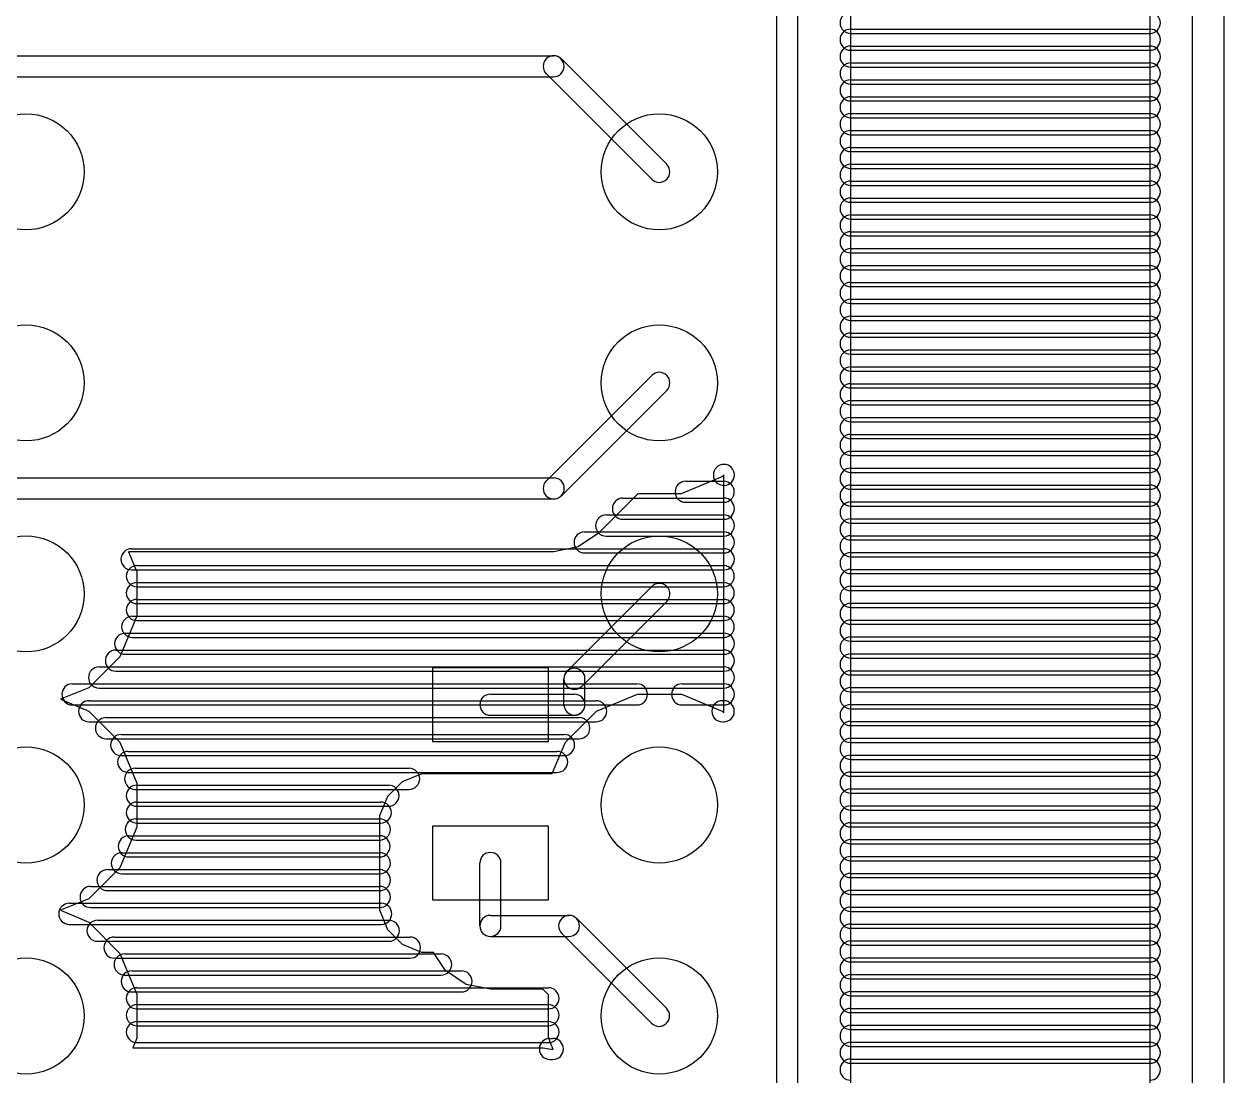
# Model space of a CAD drawing. Extents: x 4625 to 28175, y 45595 to 78045.
# Drawn here: x 22491 to 28175, y 51990 to 56970 of the extents above; entities that cross this region are included whole.
import ezdxf

# ---------------------------------------------------------------- set-up
doc = ezdxf.new("R2010")
doc.units = 0
doc.layers.add('BLACK', color=1, linetype='CONTINUOUS')

msp = doc.modelspace()

# ---------------------------------------------------------------- linework, layer by layer
at = {"layer": 'BLACK'}
for p, q in [((28025, 45670), (28025, 77970)), ((28175, 45670), (28175, 77970)), ((27825, 47430), (27825, 63560)), ((26056, 50082), (26056, 57664)), ((26156, 50082), (26156, 57664)), ((26406, 57664), (26406, 50082)), ((26406, 56946), (27824, 56946)), ((26406, 56946), (27824, 56946)), ((26406, 56946), (27824, 56946)), ((26406, 56926), (27824, 56926)), ((26406, 56926), (27824, 56926)), ((26406, 56926), (27824, 56926)), ((26406, 56866), (27824, 56866)), ((26406, 56866), (27824, 56866)), ((26406, 56866), (27824, 56866)), ((26406, 56846), (27824, 56846)), ((26406, 56846), (27824, 56846)), ((26406, 56846), (27824, 56846)), ((21925, 56820), (24999, 56820)), ((25036, 56805), (25535, 56306)), ((24965, 56734), (25464, 56235)), ((26406, 56786), (27824, 56786)), ((26406, 56786), (27824, 56786)), ((26406, 56786), (27824, 56786)), ((26406, 56766), (27824, 56766)), ((26406, 56766), (27824, 56766)), ((26406, 56766), (27824, 56766)), ((21925, 56720), (24999, 56720)), ((26406, 56706), (27824, 56706)), ((26406, 56706), (27824, 56706)), ((26406, 56706), (27824, 56706)), ((26406, 56686), (27824, 56686)), ((26406, 56686), (27824, 56686)), ((26406, 56686), (27824, 56686)), ((26406, 56626), (27824, 56626)), ((26406, 56626), (27824, 56626)), ((26406, 56626), (27824, 56626)), ((26406, 56606), (27824, 56606)), ((26406, 56606), (27824, 56606)), ((26406, 56606), (27824, 56606)), ((26406, 56546), (27824, 56546)), ((26406, 56546), (27824, 56546)), ((26406, 56546), (27824, 56546)), ((26406, 56526), (27824, 56526)), ((26406, 56526), (27824, 56526)), ((26406, 56526), (27824, 56526)), ((26406, 56466), (27824, 56466)), ((26406, 56466), (27824, 56466)), ((26406, 56466), (27824, 56466)), ((26406, 56446), (27824, 56446)), ((26406, 56446), (27824, 56446)), ((26406, 56446), (27824, 56446)), ((26406, 56386), (27824, 56386)), ((26406, 56386), (27824, 56386)), ((26406, 56386), (27824, 56386)), ((26406, 56366), (27824, 56366)), ((26406, 56366), (27824, 56366)), ((26406, 56366), (27824, 56366)), ((26406, 56306), (27824, 56306)), ((26406, 56306), (27824, 56306)), ((26406, 56306), (27824, 56306)), ((26406, 56286), (27824, 56286)), ((26406, 56286), (27824, 56286)), ((26406, 56286), (27824, 56286)), ((26406, 56226), (27824, 56226)), ((26406, 56226), (27824, 56226)), ((26406, 56226), (27824, 56226)), ((26406, 56206), (27824, 56206)), ((26406, 56206), (27824, 56206)), ((26406, 56206), (27824, 56206)), ((26406, 56146), (27824, 56146)), ((26406, 56146), (27824, 56146)), ((26406, 56146), (27824, 56146)), ((26406, 56126), (27824, 56126)), ((26406, 56126), (27824, 56126)), ((26406, 56126), (27824, 56126)), ((26406, 56066), (27824, 56066)), ((26406, 56066), (27824, 56066)), ((26406, 56066), (27824, 56066)), ((26406, 56046), (27824, 56046)), ((26406, 56046), (27824, 56046)), ((26406, 56046), (27824, 56046)), ((26406, 55986), (27824, 55986)), ((26406, 55986), (27824, 55986)), ((26406, 55986), (27824, 55986)), ((26406, 55966), (27824, 55966)), ((26406, 55966), (27824, 55966)), ((26406, 55966), (27824, 55966)), ((26406, 55906), (27824, 55906)), ((26406, 55906), (27824, 55906)), ((26406, 55906), (27824, 55906)), ((26406, 55886), (27824, 55886)), ((26406, 55886), (27824, 55886)), ((26406, 55886), (27824, 55886)), ((26406, 55826), (27824, 55826)), ((26406, 55826), (27824, 55826)), ((26406, 55826), (27824, 55826)), ((26406, 55806), (27824, 55806)), ((26406, 55806), (27824, 55806)), ((26406, 55806), (27824, 55806)), ((26406, 55746), (27824, 55746)), ((26406, 55746), (27824, 55746)), ((26406, 55746), (27824, 55746)), ((26406, 55726), (27824, 55726)), ((26406, 55726), (27824, 55726)), ((26406, 55726), (27824, 55726)), ((26406, 55666), (27824, 55666)), ((26406, 55666), (27824, 55666)), ((26406, 55666), (27824, 55666)), ((26406, 55646), (27824, 55646)), ((26406, 55646), (27824, 55646)), ((26406, 55646), (27824, 55646)), ((26406, 55586), (27824, 55586)), ((26406, 55586), (27824, 55586)), ((26406, 55586), (27824, 55586)), ((26406, 55566), (27824, 55566)), ((26406, 55566), (27824, 55566)), ((26406, 55566), (27824, 55566)), ((26406, 55506), (27824, 55506)), ((26406, 55506), (27824, 55506)), ((26406, 55506), (27824, 55506)), ((26406, 55486), (27824, 55486)), ((26406, 55486), (27824, 55486)), ((26406, 55486), (27824, 55486)), ((26406, 55426), (27824, 55426)), ((26406, 55426), (27824, 55426)), ((26406, 55426), (27824, 55426)), ((26406, 55406), (27824, 55406)), ((26406, 55406), (27824, 55406)), ((26406, 55406), (27824, 55406)), ((26406, 55346), (27824, 55346)), ((26406, 55346), (27824, 55346)), ((26406, 55346), (27824, 55346)), ((26406, 55326), (27824, 55326)), ((26406, 55326), (27824, 55326)), ((26406, 55326), (27824, 55326)), ((25464, 55305), (24965, 54806)), ((26406, 55266), (27824, 55266)), ((26406, 55266), (27824, 55266)), ((26406, 55266), (27824, 55266)), ((25535, 55234), (25036, 54735)), ((26406, 55246), (27824, 55246)), ((26406, 55246), (27824, 55246)), ((26406, 55246), (27824, 55246)), ((26406, 55186), (27824, 55186)), ((26406, 55186), (27824, 55186)), ((26406, 55186), (27824, 55186)), ((26406, 55166), (27824, 55166)), ((26406, 55166), (27824, 55166)), ((26406, 55166), (27824, 55166)), ((26406, 55106), (27824, 55106)), ((26406, 55106), (27824, 55106)), ((26406, 55106), (27824, 55106)), ((26406, 55086), (27824, 55086)), ((26406, 55086), (27824, 55086)), ((26406, 55086), (27824, 55086)), ((26406, 55026), (27824, 55026)), ((26406, 55026), (27824, 55026)), ((26406, 55026), (27824, 55026)), ((26406, 55006), (27824, 55006)), ((26406, 55006), (27824, 55006)), ((26406, 55006), (27824, 55006)), ((26406, 54946), (27824, 54946)), ((26406, 54946), (27824, 54946)), ((26406, 54946), (27824, 54946)), ((26406, 54926), (27824, 54926)), ((26406, 54926), (27824, 54926)), ((26406, 54926), (27824, 54926)), ((26406, 54866), (27824, 54866)), ((26406, 54866), (27824, 54866)), ((26406, 54866), (27824, 54866)), ((19200, 54820), (25000, 54820)), ((25797, 54825), (25604, 54745)), ((25625, 54804), (25805, 54804)), ((25625, 54804), (25805, 54804)), ((25625, 54804), (25805, 54804)), ((25806, 54834), (25797, 54825)), ((25806, 53707), (25806, 54834)), ((26406, 54846), (27824, 54846)), ((26406, 54846), (27824, 54846)), ((26406, 54846), (27824, 54846)), ((25399, 54745), (25212, 54558)), ((25604, 54745), (25399, 54745)), ((26406, 54786), (27824, 54786)), ((26406, 54786), (27824, 54786)), ((26406, 54786), (27824, 54786)), ((26406, 54766), (27824, 54766)), ((26406, 54766), (27824, 54766)), ((26406, 54766), (27824, 54766)), ((19200, 54720), (25000, 54720)), ((25328, 54724), (25806, 54724)), ((25328, 54724), (25806, 54724)), ((25328, 54724), (25806, 54724)), ((25625, 54704), (25805, 54704)), ((25625, 54704), (25805, 54704)), ((25625, 54704), (25805, 54704)), ((26406, 54706), (27824, 54706)), ((26406, 54706), (27824, 54706)), ((26406, 54706), (27824, 54706)), ((26406, 54686), (27824, 54686)), ((26406, 54686), (27824, 54686)), ((26406, 54686), (27824, 54686)), ((25248, 54644), (25806, 54644)), ((25248, 54644), (25806, 54644)), ((25248, 54644), (25806, 54644)), ((25328, 54624), (25806, 54624)), ((25328, 54624), (25806, 54624)), ((25328, 54624), (25806, 54624)), ((26406, 54626), (27824, 54626)), ((26406, 54626), (27824, 54626)), ((26406, 54626), (27824, 54626)), ((26406, 54606), (27824, 54606)), ((26406, 54606), (27824, 54606)), ((26406, 54606), (27824, 54606)), ((25212, 54558), (25115, 54493)), ((25146, 54564), (25806, 54564)), ((25146, 54564), (25806, 54564)), ((25146, 54564), (25806, 54564)), ((25248, 54544), (25806, 54544)), ((25248, 54544), (25806, 54544)), ((25248, 54544), (25806, 54544)), ((26406, 54546), (27824, 54546)), ((26406, 54546), (27824, 54546)), ((26406, 54546), (27824, 54546)), ((26406, 54526), (27824, 54526)), ((26406, 54526), (27824, 54526)), ((26406, 54526), (27824, 54526)), ((25000, 54470), (22985, 54470)), ((22985, 54470), (23025, 54374)), ((23000, 54484), (25806, 54484)), ((23000, 54484), (25806, 54484)), ((23000, 54484), (25806, 54484)), ((25115, 54493), (25000, 54470)), ((25146, 54464), (25806, 54464)), ((25146, 54464), (25806, 54464)), ((25146, 54464), (25806, 54464)), ((26406, 54466), (27824, 54466)), ((26406, 54466), (27824, 54466)), ((26406, 54466), (27824, 54466)), ((23025, 54404), (25805, 54404)), ((23025, 54404), (25805, 54404)), ((23025, 54404), (25805, 54404)), ((26406, 54446), (27824, 54446)), ((26406, 54446), (27824, 54446)), ((26406, 54446), (27824, 54446)), ((23000, 54384), (25806, 54384)), ((23000, 54384), (25806, 54384)), ((23000, 54384), (25806, 54384)), ((23025, 54374), (23025, 54165)), ((26406, 54386), (27824, 54386)), ((26406, 54386), (27824, 54386)), ((26406, 54386), (27824, 54386)), ((26406, 54366), (27824, 54366)), ((26406, 54366), (27824, 54366)), ((26406, 54366), (27824, 54366)), ((23025, 54324), (25805, 54324)), ((23025, 54324), (25805, 54324)), ((23025, 54324), (25805, 54324)), ((23025, 54304), (25805, 54304)), ((23025, 54304), (25805, 54304)), ((23025, 54304), (25805, 54304)), ((25063, 53904), (25464, 54305)), ((26406, 54306), (27824, 54306)), ((26406, 54306), (27824, 54306)), ((26406, 54306), (27824, 54306)), ((26406, 54286), (27824, 54286)), ((26406, 54286), (27824, 54286)), ((26406, 54286), (27824, 54286)), ((23025, 54244), (25805, 54244)), ((23025, 54244), (25805, 54244)), ((23025, 54244), (25805, 54244)), ((25134, 53833), (25535, 54234)), ((23025, 54224), (25805, 54224)), ((23025, 54224), (25805, 54224)), ((23025, 54224), (25805, 54224)), ((26406, 54226), (27824, 54226)), ((26406, 54226), (27824, 54226)), ((26406, 54226), (27824, 54226)), ((26406, 54206), (27824, 54206)), ((26406, 54206), (27824, 54206)), ((26406, 54206), (27824, 54206)), ((23025, 54165), (22945, 53972)), ((23003, 54164), (25805, 54164)), ((23003, 54164), (25805, 54164)), ((23003, 54164), (25805, 54164)), ((23025, 54144), (25805, 54144)), ((23025, 54144), (25805, 54144)), ((23025, 54144), (25805, 54144)), ((26406, 54146), (27824, 54146)), ((26406, 54146), (27824, 54146)), ((26406, 54146), (27824, 54146)), ((26406, 54126), (27824, 54126)), ((26406, 54126), (27824, 54126)), ((26406, 54126), (27824, 54126)), ((22970, 54084), (25806, 54084)), ((22970, 54084), (25806, 54084)), ((22970, 54084), (25806, 54084)), ((23003, 54064), (25805, 54064)), ((23003, 54064), (25805, 54064)), ((23003, 54064), (25805, 54064)), ((26406, 54066), (27824, 54066)), ((26406, 54066), (27824, 54066)), ((26406, 54066), (27824, 54066)), ((22926, 54004), (25806, 54004)), ((22926, 54004), (25806, 54004)), ((22926, 54004), (25806, 54004)), ((26406, 54046), (27824, 54046)), ((26406, 54046), (27824, 54046)), ((26406, 54046), (27824, 54046)), ((22945, 53972), (22797, 53825)), ((22970, 53984), (25806, 53984)), ((22970, 53984), (25806, 53984)), ((22970, 53984), (25806, 53984)), ((26406, 53986), (27824, 53986)), ((26406, 53986), (27824, 53986)), ((26406, 53986), (27824, 53986)), ((26406, 53966), (27824, 53966)), ((26406, 53966), (27824, 53966)), ((26406, 53966), (27824, 53966)), ((22846, 53924), (25806, 53924)), ((22846, 53924), (25806, 53924)), ((22846, 53924), (25806, 53924)), ((22926, 53904), (25806, 53904)), ((22926, 53904), (25806, 53904)), ((22926, 53904), (25806, 53904)), ((24975, 53920), (24425, 53920)), ((24425, 53920), (24425, 53570)), ((24975, 53570), (24975, 53920)), ((26406, 53906), (27824, 53906)), ((26406, 53906), (27824, 53906)), ((26406, 53906), (27824, 53906)), ((22720, 53844), (25394, 53844)), ((22720, 53844), (25394, 53844)), ((22720, 53844), (25394, 53844)), ((25048, 53746), (25048, 53868)), ((25148, 53746), (25148, 53868)), ((25608, 53844), (25806, 53844)), ((25608, 53844), (25806, 53844)), ((25608, 53844), (25806, 53844)), ((26406, 53886), (27824, 53886)), ((26406, 53886), (27824, 53886)), ((26406, 53886), (27824, 53886)), ((22797, 53825), (22664, 53771)), ((22846, 53824), (25806, 53824)), ((22846, 53824), (25806, 53824)), ((22846, 53824), (25806, 53824)), ((24700, 53795), (25098, 53795)), ((25203, 53715), (25396, 53795)), ((25396, 53795), (25605, 53795)), ((25605, 53795), (25798, 53715)), ((26406, 53826), (27824, 53826)), ((26406, 53826), (27824, 53826)), ((26406, 53826), (27824, 53826)), ((26406, 53806), (27824, 53806)), ((26406, 53806), (27824, 53806)), ((26406, 53806), (27824, 53806)), ((22664, 53771), (22798, 53715)), ((22720, 53744), (25394, 53744)), ((22720, 53744), (25394, 53744)), ((22720, 53744), (25394, 53744)), ((22799, 53764), (25201, 53764)), ((22799, 53764), (25201, 53764)), ((22799, 53764), (25201, 53764)), ((25608, 53744), (25806, 53744)), ((25608, 53744), (25806, 53744)), ((25608, 53744), (25806, 53744)), ((25799, 53764), (25805, 53764)), ((25799, 53764), (25805, 53764)), ((25799, 53764), (25805, 53764)), ((26406, 53746), (27824, 53746)), ((26406, 53746), (27824, 53746)), ((26406, 53746), (27824, 53746)), ((26406, 53726), (27824, 53726)), ((26406, 53726), (27824, 53726)), ((26406, 53726), (27824, 53726)), ((22798, 53715), (22945, 53567)), ((22799, 53664), (25201, 53664)), ((22799, 53664), (25201, 53664)), ((22799, 53664), (25201, 53664)), ((22879, 53684), (25121, 53684)), ((22879, 53684), (25121, 53684)), ((22879, 53684), (25121, 53684)), ((24700, 53695), (25098, 53695)), ((25055, 53568), (25203, 53715)), ((25798, 53715), (25806, 53707)), ((25799, 53664), (25805, 53664)), ((25799, 53664), (25805, 53664)), ((25799, 53664), (25805, 53664)), ((26406, 53666), (27824, 53666)), ((26406, 53666), (27824, 53666)), ((26406, 53666), (27824, 53666)), ((22951, 53604), (25049, 53604)), ((22951, 53604), (25049, 53604)), ((22951, 53604), (25049, 53604)), ((26406, 53646), (27824, 53646)), ((26406, 53646), (27824, 53646)), ((26406, 53646), (27824, 53646)), ((22879, 53584), (25121, 53584)), ((22879, 53584), (25121, 53584)), ((22879, 53584), (25121, 53584)), ((22945, 53567), (23025, 53374)), ((24425, 53570), (24975, 53570)), ((24993, 53419), (25055, 53568)), ((26406, 53586), (27824, 53586)), ((26406, 53586), (27824, 53586)), ((26406, 53586), (27824, 53586)), ((26406, 53566), (27824, 53566)), ((26406, 53566), (27824, 53566)), ((26406, 53566), (27824, 53566)), ((22951, 53504), (25049, 53504)), ((22951, 53504), (25049, 53504)), ((22951, 53504), (25049, 53504)), ((22984, 53524), (25016, 53524)), ((22984, 53524), (25016, 53524)), ((22984, 53524), (25016, 53524)), ((26406, 53506), (27824, 53506)), ((26406, 53506), (27824, 53506)), ((26406, 53506), (27824, 53506)), ((23017, 53444), (24315, 53444)), ((23017, 53444), (24315, 53444)), ((23017, 53444), (24315, 53444)), ((26406, 53486), (27824, 53486)), ((26406, 53486), (27824, 53486)), ((26406, 53486), (27824, 53486)), ((22984, 53424), (25016, 53424)), ((22984, 53424), (25016, 53424)), ((22984, 53424), (25016, 53424)), ((24214, 53311), (24284, 53381)), ((24284, 53381), (24376, 53419)), ((24376, 53419), (24993, 53419)), ((26406, 53426), (27824, 53426)), ((26406, 53426), (27824, 53426)), ((26406, 53426), (27824, 53426)), ((26406, 53406), (27824, 53406)), ((26406, 53406), (27824, 53406)), ((26406, 53406), (27824, 53406)), ((23017, 53344), (24315, 53344)), ((23017, 53344), (24315, 53344)), ((23017, 53344), (24315, 53344)), ((23025, 53374), (23025, 53165)), ((23025, 53364), (24217, 53364)), ((23025, 53364), (24217, 53364)), ((23025, 53364), (24217, 53364)), ((26406, 53346), (27824, 53346)), ((26406, 53346), (27824, 53346)), ((26406, 53346), (27824, 53346)), ((26406, 53326), (27824, 53326)), ((26406, 53326), (27824, 53326)), ((26406, 53326), (27824, 53326)), ((23025, 53284), (24181, 53284)), ((23025, 53284), (24181, 53284)), ((23025, 53284), (24181, 53284)), ((23025, 53264), (24217, 53264)), ((23025, 53264), (24217, 53264)), ((23025, 53264), (24217, 53264)), ((24176, 53220), (24214, 53311)), ((26406, 53266), (27824, 53266)), ((26406, 53266), (27824, 53266)), ((26406, 53266), (27824, 53266)), ((24176, 52771), (24176, 53220)), ((26406, 53246), (27824, 53246)), ((26406, 53246), (27824, 53246)), ((26406, 53246), (27824, 53246)), ((23025, 53165), (22945, 52972)), ((23020, 53204), (24176, 53204)), ((23020, 53204), (24176, 53204)), ((23020, 53204), (24176, 53204)), ((23025, 53184), (24181, 53184)), ((23025, 53184), (24181, 53184)), ((23025, 53184), (24181, 53184)), ((24975, 53170), (24425, 53170)), ((24425, 53170), (24425, 52820)), ((24975, 52820), (24975, 53170)), ((26406, 53186), (27824, 53186)), ((26406, 53186), (27824, 53186)), ((26406, 53186), (27824, 53186)), ((26406, 53166), (27824, 53166)), ((26406, 53166), (27824, 53166)), ((26406, 53166), (27824, 53166)), ((22987, 53124), (24175, 53124)), ((22987, 53124), (24175, 53124)), ((22987, 53124), (24175, 53124)), ((23020, 53104), (24176, 53104)), ((23020, 53104), (24176, 53104)), ((23020, 53104), (24176, 53104)), ((26406, 53106), (27824, 53106)), ((26406, 53106), (27824, 53106)), ((26406, 53106), (27824, 53106)), ((22954, 53044), (24176, 53044)), ((22954, 53044), (24176, 53044)), ((22954, 53044), (24176, 53044)), ((26406, 53086), (27824, 53086)), ((26406, 53086), (27824, 53086)), ((26406, 53086), (27824, 53086)), ((22987, 53024), (24175, 53024)), ((22987, 53024), (24175, 53024)), ((22987, 53024), (24175, 53024)), ((24650, 52697), (24650, 52995)), ((24750, 52697), (24750, 52995)), ((26406, 53026), (27824, 53026)), ((26406, 53026), (27824, 53026)), ((26406, 53026), (27824, 53026)), ((26406, 53006), (27824, 53006)), ((26406, 53006), (27824, 53006)), ((26406, 53006), (27824, 53006)), ((22945, 52972), (22797, 52825)), ((22886, 52964), (24176, 52964)), ((22886, 52964), (24176, 52964)), ((22886, 52964), (24176, 52964)), ((22954, 52944), (24176, 52944)), ((22954, 52944), (24176, 52944)), ((22954, 52944), (24176, 52944)), ((26406, 52946), (27824, 52946)), ((26406, 52946), (27824, 52946)), ((26406, 52946), (27824, 52946)), ((26406, 52926), (27824, 52926)), ((26406, 52926), (27824, 52926)), ((26406, 52926), (27824, 52926)), ((22806, 52884), (24176, 52884)), ((22806, 52884), (24176, 52884)), ((22806, 52884), (24176, 52884)), ((26406, 52866), (27824, 52866)), ((26406, 52866), (27824, 52866)), ((26406, 52866), (27824, 52866)), ((22797, 52825), (22664, 52771)), ((22886, 52864), (24176, 52864)), ((22886, 52864), (24176, 52864)), ((22886, 52864), (24176, 52864)), ((24425, 52820), (24975, 52820)), ((26406, 52846), (27824, 52846)), ((26406, 52846), (27824, 52846)), ((26406, 52846), (27824, 52846)), ((22664, 52771), (22798, 52715)), ((22705, 52804), (24183, 52804)), ((22705, 52804), (24183, 52804)), ((22705, 52804), (24183, 52804)), ((22806, 52784), (24176, 52784)), ((22806, 52784), (24176, 52784)), ((22806, 52784), (24176, 52784)), ((24214, 52679), (24176, 52771)), ((26406, 52786), (27824, 52786)), ((26406, 52786), (27824, 52786)), ((26406, 52786), (27824, 52786)), ((26406, 52766), (27824, 52766)), ((26406, 52766), (27824, 52766)), ((26406, 52766), (27824, 52766)), ((22705, 52704), (24183, 52704)), ((22705, 52704), (24183, 52704)), ((22705, 52704), (24183, 52704)), ((22798, 52715), (22945, 52567)), ((22839, 52724), (24219, 52724)), ((22839, 52724), (24219, 52724)), ((22839, 52724), (24219, 52724)), ((24700, 52747), (25072, 52747)), ((25109, 52732), (25534, 52307)), ((26406, 52706), (27824, 52706)), ((26406, 52706), (27824, 52706)), ((26406, 52706), (27824, 52706)), ((22919, 52644), (24319, 52644)), ((22919, 52644), (24319, 52644)), ((22919, 52644), (24319, 52644)), ((24284, 52609), (24214, 52679)), ((24700, 52647), (25072, 52647)), ((25038, 52661), (25463, 52236)), ((26406, 52686), (27824, 52686)), ((26406, 52686), (27824, 52686)), ((26406, 52686), (27824, 52686)), ((22839, 52624), (24219, 52624)), ((22839, 52624), (24219, 52624)), ((22839, 52624), (24219, 52624)), ((24375, 52571), (24284, 52609)), ((26406, 52626), (27824, 52626)), ((26406, 52626), (27824, 52626)), ((26406, 52626), (27824, 52626)), ((26406, 52606), (27824, 52606)), ((26406, 52606), (27824, 52606)), ((26406, 52606), (27824, 52606)), ((22919, 52544), (24319, 52544)), ((22919, 52544), (24319, 52544)), ((22919, 52544), (24319, 52544)), ((22945, 52567), (23025, 52374)), ((22967, 52564), (24467, 52564)), ((22967, 52564), (24467, 52564)), ((22967, 52564), (24467, 52564)), ((24430, 52571), (24375, 52571)), ((24488, 52485), (24430, 52571)), ((26406, 52546), (27824, 52546)), ((26406, 52546), (27824, 52546)), ((26406, 52546), (27824, 52546)), ((26406, 52526), (27824, 52526)), ((26406, 52526), (27824, 52526)), ((26406, 52526), (27824, 52526)), ((23001, 52484), (24563, 52484)), ((23001, 52484), (24563, 52484)), ((23001, 52484), (24563, 52484)), ((24585, 52420), (24488, 52485)), ((22967, 52464), (24467, 52464)), ((22967, 52464), (24467, 52464)), ((22967, 52464), (24467, 52464)), ((24700, 52397), (24585, 52420)), ((26406, 52466), (27824, 52466)), ((26406, 52466), (27824, 52466)), ((26406, 52466), (27824, 52466)), ((26406, 52446), (27824, 52446)), ((26406, 52446), (27824, 52446)), ((26406, 52446), (27824, 52446)), ((23001, 52384), (24563, 52384)), ((23001, 52384), (24563, 52384)), ((23001, 52384), (24563, 52384)), ((23025, 52404), (24975, 52404)), ((23025, 52404), (24975, 52404)), ((23025, 52404), (24975, 52404)), ((23025, 52374), (23025, 52165)), ((24948, 52397), (24700, 52397)), ((24975, 52371), (24948, 52397)), ((24975, 52166), (24975, 52371)), ((26406, 52386), (27824, 52386)), ((26406, 52386), (27824, 52386)), ((26406, 52386), (27824, 52386)), ((26406, 52366), (27824, 52366)), ((26406, 52366), (27824, 52366)), ((26406, 52366), (27824, 52366)), ((23025, 52324), (24975, 52324)), ((23025, 52324), (24975, 52324)), ((23025, 52324), (24975, 52324)), ((23025, 52304), (24975, 52304)), ((23025, 52304), (24975, 52304)), ((23025, 52304), (24975, 52304)), ((26406, 52306), (27824, 52306)), ((26406, 52306), (27824, 52306)), ((26406, 52306), (27824, 52306)), ((23025, 52244), (24975, 52244)), ((23025, 52244), (24975, 52244)), ((23025, 52244), (24975, 52244)), ((26406, 52286), (27824, 52286)), ((26406, 52286), (27824, 52286)), ((26406, 52286), (27824, 52286)), ((23025, 52224), (24975, 52224)), ((23025, 52224), (24975, 52224)), ((23025, 52224), (24975, 52224)), ((26406, 52226), (27824, 52226)), ((26406, 52226), (27824, 52226)), ((26406, 52226), (27824, 52226)), ((26406, 52206), (27824, 52206)), ((26406, 52206), (27824, 52206)), ((26406, 52206), (27824, 52206)), ((23025, 52165), (23006, 52120)), ((23025, 52144), (24975, 52144)), ((23025, 52144), (24975, 52144)), ((23025, 52144), (24975, 52144)), ((24998, 52111), (24975, 52166)), ((24982, 52164), (24996, 52164)), ((24982, 52164), (24996, 52164)), ((24982, 52164), (24996, 52164)), ((26406, 52146), (27824, 52146)), ((26406, 52146), (27824, 52146)), ((26406, 52146), (27824, 52146)), ((26406, 52126), (27824, 52126)), ((26406, 52126), (27824, 52126)), ((26406, 52126), (27824, 52126)), ((23006, 52120), (24950, 52120)), ((24950, 52120), (24998, 52111)), ((24982, 52064), (24996, 52064)), ((24982, 52064), (24996, 52064)), ((24982, 52064), (24996, 52064)), ((26406, 52066), (27824, 52066)), ((26406, 52066), (27824, 52066)), ((26406, 52066), (27824, 52066)), ((26406, 52046), (27824, 52046)), ((26406, 52046), (27824, 52046)), ((26406, 52046), (27824, 52046))]:
    msp.add_line(p, q, dxfattribs=at)
for centre in [(22500, 56270), (25500, 56270), (22500, 55270), (25500, 55270), (22500, 54270), (25500, 54270), (22500, 53270), (25500, 53270), (22500, 52270), (25500, 52270)]:
    msp.add_circle(centre, 275, dxfattribs=at)
for centre, start, end in [((26406, 56976), 90, 270), ((26406, 56976), 90, 270), ((26406, 56976), 90, 270), ((27824, 56976), 270, 450), ((27824, 56976), 270, 450), ((27824, 56976), 270, 450), ((26406, 56896), 90, 270), ((26406, 56896), 90, 270), ((26406, 56896), 90, 270), ((27824, 56896), 270, 450), ((27824, 56896), 270, 450), ((27824, 56896), 270, 450), ((26406, 56816), 90, 270), ((26406, 56816), 90, 270), ((26406, 56816), 90, 270), ((27824, 56816), 270, 450), ((27824, 56816), 270, 450), ((27824, 56816), 270, 450), ((25000, 56770), 45, 225), ((24999, 56770), 270, 450), ((26406, 56736), 90, 270), ((26406, 56736), 90, 270), ((26406, 56736), 90, 270), ((27824, 56736), 270, 450), ((27824, 56736), 270, 450), ((27824, 56736), 270, 450), ((26406, 56656), 90, 270), ((26406, 56656), 90, 270), ((26406, 56656), 90, 270), ((27824, 56656), 270, 450), ((27824, 56656), 270, 450), ((27824, 56656), 270, 450), ((26406, 56576), 90, 270), ((26406, 56576), 90, 270), ((26406, 56576), 90, 270), ((27824, 56576), 270, 450), ((27824, 56576), 270, 450), ((27824, 56576), 270, 450), ((26406, 56496), 90, 270), ((26406, 56496), 90, 270), ((26406, 56496), 90, 270), ((27824, 56496), 270, 450), ((27824, 56496), 270, 450), ((27824, 56496), 270, 450), ((26406, 56416), 90, 270), ((26406, 56416), 90, 270), ((26406, 56416), 90, 270), ((27824, 56416), 270, 450), ((27824, 56416), 270, 450), ((27824, 56416), 270, 450), ((26406, 56336), 90, 270), ((26406, 56336), 90, 270), ((26406, 56336), 90, 270), ((27824, 56336), 270, 450), ((27824, 56336), 270, 450), ((27824, 56336), 270, 450), ((25500, 56270), 225, 405), ((26406, 56256), 90, 270), ((26406, 56256), 90, 270), ((26406, 56256), 90, 270), ((27824, 56256), 270, 450), ((27824, 56256), 270, 450), ((27824, 56256), 270, 450), ((26406, 56176), 90, 270), ((26406, 56176), 90, 270), ((26406, 56176), 90, 270), ((27824, 56176), 270, 450), ((27824, 56176), 270, 450), ((27824, 56176), 270, 450), ((26406, 56096), 90, 270), ((26406, 56096), 90, 270), ((26406, 56096), 90, 270), ((27824, 56096), 270, 450), ((27824, 56096), 270, 450), ((27824, 56096), 270, 450), ((26406, 56016), 90, 270), ((26406, 56016), 90, 270), ((26406, 56016), 90, 270), ((27824, 56016), 270, 450), ((27824, 56016), 270, 450), ((27824, 56016), 270, 450), ((26406, 55936), 90, 270), ((26406, 55936), 90, 270), ((26406, 55936), 90, 270), ((27824, 55936), 270, 450), ((27824, 55936), 270, 450), ((27824, 55936), 270, 450), ((26406, 55856), 90, 270), ((26406, 55856), 90, 270), ((26406, 55856), 90, 270), ((27824, 55856), 270, 450), ((27824, 55856), 270, 450), ((27824, 55856), 270, 450), ((26406, 55776), 90, 270), ((26406, 55776), 90, 270), ((26406, 55776), 90, 270), ((27824, 55776), 270, 450), ((27824, 55776), 270, 450), ((27824, 55776), 270, 450), ((26406, 55696), 90, 270), ((26406, 55696), 90, 270), ((26406, 55696), 90, 270), ((27824, 55696), 270, 450), ((27824, 55696), 270, 450), ((27824, 55696), 270, 450), ((26406, 55616), 90, 270), ((26406, 55616), 90, 270), ((26406, 55616), 90, 270), ((27824, 55616), 270, 450), ((27824, 55616), 270, 450), ((27824, 55616), 270, 450), ((26406, 55536), 90, 270), ((26406, 55536), 90, 270), ((26406, 55536), 90, 270), ((27824, 55536), 270, 450), ((27824, 55536), 270, 450), ((27824, 55536), 270, 450), ((26406, 55456), 90, 270), ((26406, 55456), 90, 270), ((26406, 55456), 90, 270), ((27824, 55456), 270, 450), ((27824, 55456), 270, 450), ((27824, 55456), 270, 450), ((26406, 55376), 90, 270), ((26406, 55376), 90, 270), ((26406, 55376), 90, 270), ((27824, 55376), 270, 450), ((27824, 55376), 270, 450), ((27824, 55376), 270, 450), ((25500, 55270), -45, 135), ((26406, 55296), 90, 270), ((26406, 55296), 90, 270), ((26406, 55296), 90, 270), ((27824, 55296), 270, 450), ((27824, 55296), 270, 450), ((27824, 55296), 270, 450), ((26406, 55216), 90, 270), ((26406, 55216), 90, 270), ((26406, 55216), 90, 270), ((27824, 55216), 270, 450), ((27824, 55216), 270, 450), ((27824, 55216), 270, 450), ((26406, 55136), 90, 270), ((26406, 55136), 90, 270), ((26406, 55136), 90, 270), ((27824, 55136), 270, 450), ((27824, 55136), 270, 450), ((27824, 55136), 270, 450), ((26406, 55056), 90, 270), ((26406, 55056), 90, 270), ((26406, 55056), 90, 270), ((27824, 55056), 270, 450), ((27824, 55056), 270, 450), ((27824, 55056), 270, 450), ((26406, 54976), 90, 270), ((26406, 54976), 90, 270), ((26406, 54976), 90, 270), ((27824, 54976), 270, 450), ((27824, 54976), 270, 450), ((27824, 54976), 270, 450), ((26406, 54896), 90, 270), ((26406, 54896), 90, 270), ((26406, 54896), 90, 270), ((27824, 54896), 270, 450), ((27824, 54896), 270, 450), ((27824, 54896), 270, 450), ((25806, 54834), 0, 180), ((25806, 54834), 0, 180), ((25806, 54834), 0, 180), ((26406, 54816), 90, 270), ((26406, 54816), 90, 270), ((26406, 54816), 90, 270), ((27824, 54816), 270, 450), ((27824, 54816), 270, 450), ((27824, 54816), 270, 450), ((25000, 54770), 135, 315), ((25000, 54770), 270, 450), ((25625, 54754), 90, 270), ((25625, 54754), 90, 270), ((25625, 54754), 90, 270), ((25806, 54834), 180, 360), ((25806, 54834), 180, 360), ((25806, 54834), 180, 360), ((25805, 54754), 270, 450), ((25805, 54754), 270, 450), ((25805, 54754), 270, 450), ((26406, 54736), 90, 270), ((26406, 54736), 90, 270), ((26406, 54736), 90, 270), ((27824, 54736), 270, 450), ((27824, 54736), 270, 450), ((27824, 54736), 270, 450), ((25328, 54674), 90, 270), ((25328, 54674), 90, 270), ((25328, 54674), 90, 270), ((25806, 54674), 270, 450), ((25806, 54674), 270, 450), ((25806, 54674), 270, 450), ((26406, 54656), 90, 270), ((26406, 54656), 90, 270), ((26406, 54656), 90, 270), ((27824, 54656), 270, 450), ((27824, 54656), 270, 450), ((27824, 54656), 270, 450), ((25248, 54594), 90, 270), ((25248, 54594), 90, 270), ((25248, 54594), 90, 270), ((25806, 54594), 270, 450), ((25806, 54594), 270, 450), ((25806, 54594), 270, 450), ((26406, 54576), 90, 270), ((26406, 54576), 90, 270), ((26406, 54576), 90, 270), ((27824, 54576), 270, 450), ((27824, 54576), 270, 450), ((27824, 54576), 270, 450), ((25146, 54514), 90, 270), ((25146, 54514), 90, 270), ((25146, 54514), 90, 270), ((25806, 54514), 270, 450), ((25806, 54514), 270, 450), ((25806, 54514), 270, 450), ((26406, 54496), 90, 270), ((26406, 54496), 90, 270), ((26406, 54496), 90, 270), ((27824, 54496), 270, 450), ((27824, 54496), 270, 450), ((27824, 54496), 270, 450), ((23000, 54434), 90, 270), ((23000, 54434), 90, 270), ((23000, 54434), 90, 270), ((25806, 54434), 270, 450), ((25806, 54434), 270, 450), ((25806, 54434), 270, 450), ((26406, 54416), 90, 270), ((26406, 54416), 90, 270), ((26406, 54416), 90, 270), ((27824, 54416), 270, 450), ((27824, 54416), 270, 450), ((27824, 54416), 270, 450), ((23025, 54354), 90, 270), ((23025, 54354), 90, 270), ((23025, 54354), 90, 270), ((25805, 54354), 270, 450), ((25805, 54354), 270, 450), ((25805, 54354), 270, 450), ((26406, 54336), 90, 270), ((26406, 54336), 90, 270), ((26406, 54336), 90, 270), ((27824, 54336), 270, 450), ((27824, 54336), 270, 450), ((27824, 54336), 270, 450), ((23025, 54274), 90, 270), ((23025, 54274), 90, 270), ((23025, 54274), 90, 270), ((25500, 54270), 315, 495), ((25805, 54274), 270, 450), ((25805, 54274), 270, 450), ((25805, 54274), 270, 450), ((26406, 54256), 90, 270), ((26406, 54256), 90, 270), ((26406, 54256), 90, 270), ((27824, 54256), 270, 450), ((27824, 54256), 270, 450), ((27824, 54256), 270, 450), ((23025, 54194), 90, 270), ((23025, 54194), 90, 270), ((23025, 54194), 90, 270), ((25805, 54194), 270, 450), ((25805, 54194), 270, 450), ((25805, 54194), 270, 450), ((26406, 54176), 90, 270), ((26406, 54176), 90, 270), ((26406, 54176), 90, 270), ((27824, 54176), 270, 450), ((27824, 54176), 270, 450), ((27824, 54176), 270, 450), ((23003, 54114), 90, 270), ((23003, 54114), 90, 270), ((23003, 54114), 90, 270), ((25805, 54114), 270, 450), ((25805, 54114), 270, 450), ((25805, 54114), 270, 450), ((26406, 54096), 90, 270), ((26406, 54096), 90, 270), ((26406, 54096), 90, 270), ((27824, 54096), 270, 450), ((27824, 54096), 270, 450), ((27824, 54096), 270, 450), ((22970, 54034), 90, 270), ((22970, 54034), 90, 270), ((22970, 54034), 90, 270), ((25806, 54034), 270, 450), ((25806, 54034), 270, 450), ((25806, 54034), 270, 450), ((26406, 54016), 90, 270), ((26406, 54016), 90, 270), ((26406, 54016), 90, 270), ((27824, 54016), 270, 450), ((27824, 54016), 270, 450), ((27824, 54016), 270, 450), ((22926, 53954), 90, 270), ((22926, 53954), 90, 270), ((22926, 53954), 90, 270), ((25806, 53954), 270, 450), ((25806, 53954), 270, 450), ((25806, 53954), 270, 450), ((26406, 53936), 90, 270), ((26406, 53936), 90, 270), ((26406, 53936), 90, 270), ((27824, 53936), 270, 450), ((27824, 53936), 270, 450), ((27824, 53936), 270, 450), ((22846, 53874), 90, 270), ((22846, 53874), 90, 270), ((22846, 53874), 90, 270), ((25098, 53868), 360, 540), ((25098, 53868), 135, 315), ((25806, 53874), 270, 450), ((25806, 53874), 270, 450), ((25806, 53874), 270, 450), ((26406, 53856), 90, 270), ((26406, 53856), 90, 270), ((26406, 53856), 90, 270), ((27824, 53856), 270, 450), ((27824, 53856), 270, 450), ((27824, 53856), 270, 450), ((22720, 53794), 90, 270), ((22720, 53794), 90, 270), ((22720, 53794), 90, 270), ((25394, 53794), 270, 450), ((25394, 53794), 270, 450), ((25394, 53794), 270, 450), ((25608, 53794), 90, 270), ((25608, 53794), 90, 270), ((25608, 53794), 90, 270), ((25806, 53794), 270, 450), ((25806, 53794), 270, 450), ((25806, 53794), 270, 450), ((24700, 53745), 90, 270), ((25098, 53745), 270, 450), ((26406, 53776), 90, 270), ((26406, 53776), 90, 270), ((26406, 53776), 90, 270), ((27824, 53776), 270, 450), ((27824, 53776), 270, 450), ((27824, 53776), 270, 450), ((22799, 53714), 90, 270), ((22799, 53714), 90, 270), ((22799, 53714), 90, 270), ((25098, 53746), 180, 360), ((25201, 53714), 270, 450), ((25201, 53714), 270, 450), ((25201, 53714), 270, 450), ((25799, 53714), 90, 270), ((25799, 53714), 90, 270), ((25799, 53714), 90, 270), ((25805, 53714), 270, 450), ((25805, 53714), 270, 450), ((25805, 53714), 270, 450), ((26406, 53696), 90, 270), ((26406, 53696), 90, 270), ((26406, 53696), 90, 270), ((27824, 53696), 270, 450), ((27824, 53696), 270, 450), ((27824, 53696), 270, 450), ((22879, 53634), 90, 270), ((22879, 53634), 90, 270), ((22879, 53634), 90, 270), ((25121, 53634), 270, 450), ((25121, 53634), 270, 450), ((25121, 53634), 270, 450), ((26406, 53616), 90, 270), ((26406, 53616), 90, 270), ((26406, 53616), 90, 270), ((27824, 53616), 270, 450), ((27824, 53616), 270, 450), ((27824, 53616), 270, 450), ((22951, 53554), 90, 270), ((22951, 53554), 90, 270), ((22951, 53554), 90, 270), ((25049, 53554), 270, 450), ((25049, 53554), 270, 450), ((25049, 53554), 270, 450), ((26406, 53536), 90, 270), ((26406, 53536), 90, 270), ((26406, 53536), 90, 270), ((27824, 53536), 270, 450), ((27824, 53536), 270, 450), ((27824, 53536), 270, 450), ((22984, 53474), 90, 270), ((22984, 53474), 90, 270), ((22984, 53474), 90, 270), ((25016, 53474), 270, 450), ((25016, 53474), 270, 450), ((25016, 53474), 270, 450), ((26406, 53456), 90, 270), ((26406, 53456), 90, 270), ((26406, 53456), 90, 270), ((27824, 53456), 270, 450), ((27824, 53456), 270, 450), ((27824, 53456), 270, 450), ((23017, 53394), 90, 270), ((23017, 53394), 90, 270), ((23017, 53394), 90, 270), ((24315, 53394), 270, 450), ((24315, 53394), 270, 450), ((24315, 53394), 270, 450), ((26406, 53376), 90, 270), ((26406, 53376), 90, 270), ((26406, 53376), 90, 270), ((27824, 53376), 270, 450), ((27824, 53376), 270, 450), ((27824, 53376), 270, 450), ((23025, 53314), 90, 270), ((23025, 53314), 90, 270), ((23025, 53314), 90, 270), ((24217, 53314), 270, 450), ((24217, 53314), 270, 450), ((24217, 53314), 270, 450), ((26406, 53296), 90, 270), ((26406, 53296), 90, 270), ((26406, 53296), 90, 270), ((27824, 53296), 270, 450), ((27824, 53296), 270, 450), ((27824, 53296), 270, 450), ((23025, 53234), 90, 270), ((23025, 53234), 90, 270), ((23025, 53234), 90, 270), ((24181, 53234), 270, 450), ((24181, 53234), 270, 450), ((24181, 53234), 270, 450), ((26406, 53216), 90, 270), ((26406, 53216), 90, 270), ((26406, 53216), 90, 270), ((27824, 53216), 270, 450), ((27824, 53216), 270, 450), ((27824, 53216), 270, 450), ((23020, 53154), 90, 270), ((23020, 53154), 90, 270), ((23020, 53154), 90, 270), ((24176, 53154), 270, 450), ((24176, 53154), 270, 450), ((24176, 53154), 270, 450), ((26406, 53136), 90, 270), ((26406, 53136), 90, 270), ((26406, 53136), 90, 270), ((27824, 53136), 270, 450), ((27824, 53136), 270, 450), ((27824, 53136), 270, 450), ((22987, 53074), 90, 270), ((22987, 53074), 90, 270), ((22987, 53074), 90, 270), ((24175, 53074), 270, 450), ((24175, 53074), 270, 450), ((24175, 53074), 270, 450), ((26406, 53056), 90, 270), ((26406, 53056), 90, 270), ((26406, 53056), 90, 270), ((27824, 53056), 270, 450), ((27824, 53056), 270, 450), ((27824, 53056), 270, 450), ((22954, 52994), 90, 270), ((22954, 52994), 90, 270), ((22954, 52994), 90, 270), ((24176, 52994), 270, 450), ((24176, 52994), 270, 450), ((24176, 52994), 270, 450), ((24700, 52995), 360, 540), ((26406, 52976), 90, 270), ((26406, 52976), 90, 270), ((26406, 52976), 90, 270), ((27824, 52976), 270, 450), ((27824, 52976), 270, 450), ((27824, 52976), 270, 450), ((22886, 52914), 90, 270), ((22886, 52914), 90, 270), ((22886, 52914), 90, 270), ((24176, 52914), 270, 450), ((24176, 52914), 270, 450), ((24176, 52914), 270, 450), ((26406, 52896), 90, 270), ((26406, 52896), 90, 270), ((26406, 52896), 90, 270), ((27824, 52896), 270, 450), ((27824, 52896), 270, 450), ((27824, 52896), 270, 450), ((22806, 52834), 90, 270), ((22806, 52834), 90, 270), ((22806, 52834), 90, 270), ((24176, 52834), 270, 450), ((24176, 52834), 270, 450), ((24176, 52834), 270, 450), ((26406, 52816), 90, 270), ((26406, 52816), 90, 270), ((26406, 52816), 90, 270), ((27824, 52816), 270, 450), ((27824, 52816), 270, 450), ((27824, 52816), 270, 450), ((22705, 52754), 90, 270), ((22705, 52754), 90, 270), ((22705, 52754), 90, 270), ((24183, 52754), 270, 450), ((24183, 52754), 270, 450), ((24183, 52754), 270, 450), ((26406, 52736), 90, 270), ((26406, 52736), 90, 270), ((26406, 52736), 90, 270), ((27824, 52736), 270, 450), ((27824, 52736), 270, 450), ((27824, 52736), 270, 450), ((22839, 52674), 90, 270), ((22839, 52674), 90, 270), ((22839, 52674), 90, 270), ((24219, 52674), 270, 450), ((24219, 52674), 270, 450), ((24219, 52674), 270, 450), ((24700, 52697), 90, 270), ((24700, 52697), 180, 360), ((25073, 52697), 45, 225), ((25072, 52697), 270, 450), ((26406, 52656), 90, 270), ((26406, 52656), 90, 270), ((26406, 52656), 90, 270), ((27824, 52656), 270, 450), ((27824, 52656), 270, 450), ((27824, 52656), 270, 450), ((22919, 52594), 90, 270), ((22919, 52594), 90, 270), ((22919, 52594), 90, 270), ((24319, 52594), 270, 450), ((24319, 52594), 270, 450), ((24319, 52594), 270, 450), ((26406, 52576), 90, 270), ((26406, 52576), 90, 270), ((26406, 52576), 90, 270), ((27824, 52576), 270, 450), ((27824, 52576), 270, 450), ((27824, 52576), 270, 450), ((22967, 52514), 90, 270), ((22967, 52514), 90, 270), ((22967, 52514), 90, 270), ((24467, 52514), 270, 450), ((24467, 52514), 270, 450), ((24467, 52514), 270, 450), ((26406, 52496), 90, 270), ((26406, 52496), 90, 270), ((26406, 52496), 90, 270), ((27824, 52496), 270, 450), ((27824, 52496), 270, 450), ((27824, 52496), 270, 450), ((23001, 52434), 90, 270), ((23001, 52434), 90, 270), ((23001, 52434), 90, 270), ((24563, 52434), 270, 450), ((24563, 52434), 270, 450), ((24563, 52434), 270, 450), ((26406, 52416), 90, 270), ((26406, 52416), 90, 270), ((26406, 52416), 90, 270), ((27824, 52416), 270, 450), ((27824, 52416), 270, 450), ((27824, 52416), 270, 450), ((23025, 52354), 90, 270), ((23025, 52354), 90, 270), ((23025, 52354), 90, 270), ((24975, 52354), 270, 450), ((24975, 52354), 270, 450), ((24975, 52354), 270, 450), ((26406, 52336), 90, 270), ((26406, 52336), 90, 270), ((26406, 52336), 90, 270), ((27824, 52336), 270, 450), ((27824, 52336), 270, 450), ((27824, 52336), 270, 450), ((23025, 52274), 90, 270), ((23025, 52274), 90, 270), ((23025, 52274), 90, 270), ((24975, 52274), 270, 450), ((24975, 52274), 270, 450), ((24975, 52274), 270, 450), ((25499, 52271), 225, 405), ((26406, 52256), 90, 270), ((26406, 52256), 90, 270), ((26406, 52256), 90, 270), ((27824, 52256), 270, 450), ((27824, 52256), 270, 450), ((27824, 52256), 270, 450), ((23025, 52194), 90, 270), ((23025, 52194), 90, 270), ((23025, 52194), 90, 270), ((24975, 52194), 270, 450), ((24975, 52194), 270, 450), ((24975, 52194), 270, 450), ((26406, 52176), 90, 270), ((26406, 52176), 90, 270), ((26406, 52176), 90, 270), ((27824, 52176), 270, 450), ((27824, 52176), 270, 450), ((27824, 52176), 270, 450), ((24982, 52114), 90, 270), ((24982, 52114), 90, 270), ((24982, 52114), 90, 270), ((24996, 52114), 270, 450), ((24996, 52114), 270, 450), ((24996, 52114), 270, 450), ((26406, 52096), 90, 270), ((26406, 52096), 90, 270), ((26406, 52096), 90, 270), ((27824, 52096), 270, 450), ((27824, 52096), 270, 450), ((27824, 52096), 270, 450), ((26406, 52016), 90, 270), ((26406, 52016), 90, 270), ((26406, 52016), 90, 270), ((27824, 52016), 270, 450), ((27824, 52016), 270, 450), ((27824, 52016), 270, 450)]:
    msp.add_arc(centre, 50, start, end, dxfattribs=at)

doc.saveas('drawing.dxf')
